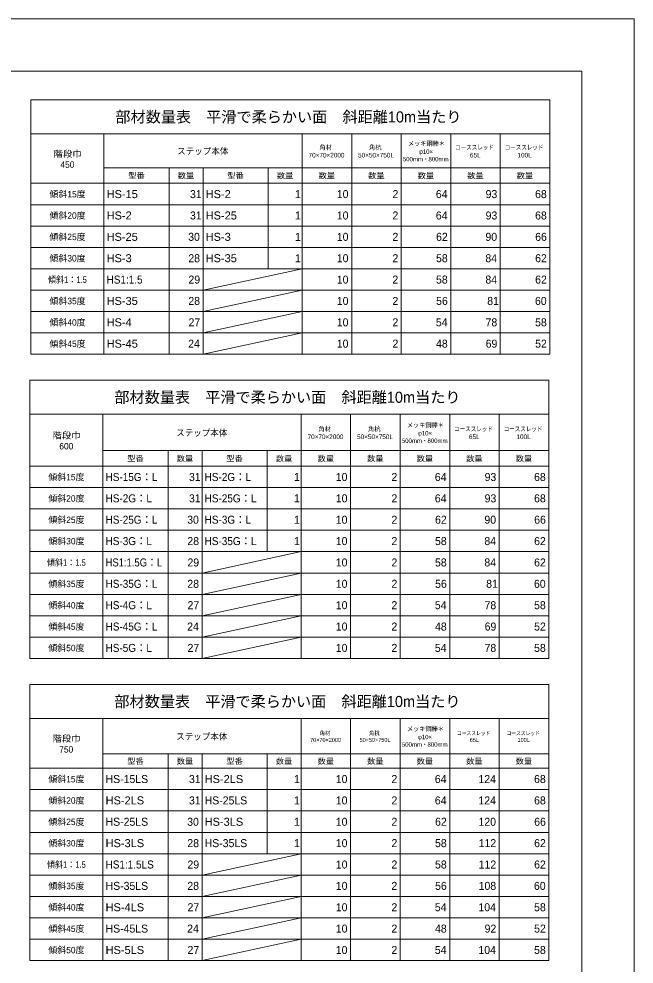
# Model space of a CAD drawing. Units: millimetres at full size, sheet at 1:20; details may follow other scales. Extents: x 0 to 8400, y 0 to 5940.
# Drawn here: x 6040 to 8400, y 2312 to 5940 of the extents above; entities that cross this region are included whole.
import ezdxf
from ezdxf.enums import TextEntityAlignment as Align

# ---------------------------------------------------------------- set-up
doc = ezdxf.new("R2010")
doc.units = ezdxf.units.MM
doc.header["$LTSCALE"] = 20
for name, color, linetype, lineweight in [('図面枠-A3', 7, 'Continuous', 20), ('図面枠-レイアウト', 7, 'Continuous', 13), ('表', 7, 'Continuous', 15)]:
    doc.layers.add(name, color=color, linetype=linetype, lineweight=lineweight)
doc.styles.add('ＭＳ Ｐゴシック', font='')
doc.styles.get('ＭＳ Ｐゴシック').set_extended_font_data('MS PGothic')

msp = doc.modelspace()

# ---------------------------------------------------------------- linework, layer by layer
at = {"layer": '図面枠-A3'}
msp.add_lwpolyline([(200, 200), (8200, 200), (8200, 5740), (200, 5740)], close=True, dxfattribs=at)
at = {"layer": '図面枠-レイアウト'}
msp.add_lwpolyline([(0, 0), (8400, 0), (8400, 5940), (0, 5940)], close=True, dxfattribs=at)
at = {"layer": '表'}
for p, q in [((6086.76, 5629.01), (8076.76, 5629.01)), ((6086.76, 5629.01), (6086.76, 5499.01)), ((8076.76, 5629.01), (8076.76, 5499.01)), ((6086.76, 5499.01), (8076.76, 5499.01)), ((6086.76, 5499.01), (6086.76, 4653.01)), ((6366.76, 5499.01), (6366.76, 5309.03)), ((7126.76, 5499.01), (7126.76, 5309.03)), ((7316.76, 5499.01), (7316.76, 5309.03)), ((7506.76, 5499.01), (7506.76, 5309.03)), ((7696.76, 5499.01), (7696.76, 5309.03)), ((7886.76, 5499.01), (7886.76, 5309.03)), ((8076.76, 5499.01), (8076.76, 4653.01)), ((6366.76, 5369.01), (8076.76, 5369.01)), ((6616.76, 5369.01), (6616.76, 5309.03)), ((6746.76, 5369.01), (6746.76, 5309.03)), ((6996.76, 5369.01), (6996.76, 5309.03)), ((6086.76, 5309.03), (8076.76, 5309.03)), ((6086.76, 5308.98), (8076.76, 5308.98)), ((6366.76, 5308.98), (6366.76, 4653.01)), ((6616.76, 5308.98), (6616.76, 4653.01)), ((6746.76, 5308.98), (6746.76, 4653.01)), ((6996.76, 5308.98), (6996.76, 4981.01)), ((7126.76, 5308.98), (7126.76, 4981.01)), ((7316.76, 5308.98), (7316.76, 4653.01)), ((7506.76, 5308.98), (7506.76, 4653.01)), ((7696.76, 5308.98), (7696.76, 4653.01)), ((7886.76, 5308.98), (7886.76, 4653.01)), ((6086.76, 5227.01), (8076.76, 5227.01)), ((6086.76, 5145.01), (8076.76, 5145.01)), ((6086.76, 5063.01), (8076.76, 5063.01)), ((6086.76, 4981.01), (8076.76, 4981.01)), ((7126.76, 4981.01), (7126.76, 4899.01)), ((6086.76, 4899.01), (6746.76, 4899.01)), ((6746.76, 4899.01), (7126.76, 4899.01)), ((7126.76, 4899.01), (8076.76, 4899.01)), ((7126.76, 4899.01), (7126.76, 4653.01)), ((6086.76, 4817.01), (8076.76, 4817.01)), ((6086.76, 4735.01), (8076.76, 4735.01)), ((6086.76, 4653.01), (8076.76, 4653.01)), ((6082.88, 4553.08), (8072.88, 4553.08)), ((6082.88, 4553.08), (6082.88, 3485.36)), ((8072.88, 4553.08), (8072.88, 4283.36)), ((6082.88, 4423.08), (6362.88, 4423.08)), ((6362.88, 4423.08), (8072.88, 4423.08)), ((6362.88, 4423.08), (6362.88, 4223.39)), ((7122.88, 4423.08), (7122.88, 4223.39)), ((7312.88, 4423.08), (7312.88, 4223.39)), ((7502.88, 4423.08), (7502.88, 4223.39)), ((7692.88, 4423.08), (7692.88, 4223.39)), ((7882.88, 4423.08), (7882.88, 4223.39)), ((6362.88, 4283.36), (8072.88, 4283.36)), ((6612.88, 4283.36), (6612.88, 4223.39)), ((6742.88, 4283.36), (6742.88, 4223.39)), ((6992.88, 4283.36), (6992.88, 4223.39)), ((8072.88, 4283.36), (8072.88, 3485.36)), ((6082.88, 4223.39), (8072.88, 4223.39)), ((6082.88, 4223.34), (8072.88, 4223.34)), ((6362.88, 4223.34), (6362.88, 3485.36)), ((6612.88, 4223.34), (6612.88, 3485.36)), ((6742.88, 4223.34), (6742.88, 3485.36)), ((6992.88, 4223.34), (6992.88, 3895.36)), ((7122.88, 4223.34), (7122.88, 3485.36)), ((7312.88, 4223.34), (7312.88, 3485.36)), ((7502.88, 4223.34), (7502.88, 3485.36)), ((7692.88, 4223.34), (7692.88, 3485.36)), ((7882.88, 4223.34), (7882.88, 3485.36)), ((6082.88, 4141.36), (8072.88, 4141.36)), ((6082.88, 4059.36), (8072.88, 4059.36)), ((6082.88, 3977.36), (8072.88, 3977.36)), ((6082.88, 3895.36), (8072.88, 3895.36)), ((6082.88, 3813.36), (8072.88, 3813.36)), ((6082.88, 3731.36), (8072.88, 3731.36)), ((6082.88, 3649.36), (8072.88, 3649.36)), ((6082.88, 3567.36), (8072.88, 3567.36)), ((6082.88, 3485.36), (8072.88, 3485.36)), ((6082.88, 3385.36), (8072.88, 3385.36)), ((6082.88, 3385.36), (6082.88, 3255.36)), ((8072.88, 3385.36), (8072.88, 3255.36)), ((6082.88, 3255.36), (8072.88, 3255.36)), ((6082.88, 3255.36), (6082.88, 2326.06)), ((6362.88, 3255.36), (6362.88, 3064.08)), ((7122.88, 3255.36), (7122.88, 3064.08)), ((7312.88, 3255.36), (7312.88, 3064.08)), ((7502.88, 3255.36), (7502.88, 3064.08)), ((7692.88, 3255.36), (7692.88, 3064.08)), ((7882.88, 3255.36), (7882.88, 3064.08)), ((8072.88, 3255.36), (8072.88, 3119.43)), ((6362.88, 3119.43), (8072.88, 3119.43)), ((6612.88, 3119.43), (6612.88, 3064.08)), ((6742.88, 3119.43), (6742.88, 3064.08)), ((6992.88, 3119.43), (6992.88, 3064.08)), ((8072.88, 3119.43), (8072.88, 2326.06)), ((6082.88, 3064.08), (8072.88, 3064.08)), ((6082.88, 3064.03), (8072.88, 3064.03)), ((6362.88, 3064.03), (6362.88, 2326.06)), ((6612.88, 3064.03), (6612.88, 2326.06)), ((6742.88, 3064.03), (6742.88, 2326.06)), ((6992.88, 3064.03), (6992.88, 2736.06)), ((7122.88, 3064.03), (7122.88, 2326.06)), ((7312.88, 3064.03), (7312.88, 2326.06)), ((7502.88, 3064.03), (7502.88, 2326.06)), ((7692.88, 3064.03), (7692.88, 2326.06)), ((7882.88, 3064.03), (7882.88, 2326.06)), ((6082.88, 2982.06), (8072.88, 2982.06)), ((6082.88, 2900.06), (8072.88, 2900.06)), ((6082.88, 2818.06), (8072.88, 2818.06)), ((6082.88, 2736.06), (8072.88, 2736.06)), ((6082.88, 2654.06), (8072.88, 2654.06)), ((6082.88, 2572.06), (8072.88, 2572.06)), ((6082.88, 2490.06), (8072.88, 2490.06)), ((6082.88, 2408.06), (8072.88, 2408.06)), ((6082.88, 2326.06), (8072.88, 2326.06))]:
    msp.add_line(p, q, dxfattribs=at)
at = {"layer": '表', "lineweight": 9}
for p, q in [((6746.76, 4899.01), (7126.76, 4981.01)), ((6746.76, 4817.01), (7126.76, 4899.01)), ((6746.76, 4735.01), (7126.76, 4817.01)), ((6746.76, 4653.01), (7126.76, 4735.01)), ((6742.88, 3813.36), (7122.88, 3895.36)), ((6742.88, 3731.36), (7122.88, 3813.36)), ((6742.88, 3649.36), (7122.88, 3731.36)), ((6742.88, 3567.36), (7122.88, 3649.36)), ((6742.88, 3485.36), (7122.88, 3567.36)), ((6742.88, 2654.06), (7122.88, 2736.06)), ((6742.88, 2572.06), (7122.88, 2654.06)), ((6742.88, 2490.06), (7122.88, 2572.06)), ((6742.88, 2408.06), (7122.88, 2490.06)), ((6742.88, 2326.06), (7122.88, 2408.06))]:
    msp.add_line(p, q, dxfattribs=at)

# ---------------------------------------------------------------- texts
at = {"layer": '表', "style": 'ＭＳ Ｐゴシック'}
for s, height, p in [('部材数量表\u3000平滑で柔らかい面\u3000斜距離10m当たり', 42.56, (7074.27, 5563.88)), ('65L', 17.82, (7790.93, 5417.05)), ('100L', 17.82, (7980.18, 5417.05)), ('450', 24.58, (6226.35, 5380.78)), ('傾斜15度', 24.58, (6226.88, 5267.22)), ('傾斜20度', 24.58, (6226.88, 5185.22)), ('傾斜25度', 24.58, (6226.88, 5103.22)), ('傾斜30度', 24.58, (6226.88, 5021.22)), ('傾斜35度', 24.58, (6226.88, 4857.22)), ('傾斜40度', 24.58, (6226.88, 4775.22)), ('傾斜45度', 24.58, (6226.88, 4693.22)), ('部材数量表\u3000平滑で柔らかい面\u3000斜距離10m当たり', 42.56, (7070.38, 4487.96)), ('65L', 17.82, (7787.04, 4336.27)), ('100L', 17.82, (7976.29, 4336.27)), ('600', 24.58, (6222.16, 4299.9)), ('傾斜15度', 24.58, (6222.54, 4181.5)), ('傾斜20度', 24.58, (6222.54, 4099.5)), ('傾斜25度', 24.58, (6222.54, 4017.5)), ('傾斜30度', 24.58, (6222.54, 3935.5)), ('傾斜35度', 24.58, (6222.54, 3771.5)), ('傾斜40度', 24.58, (6222.54, 3689.5)), ('傾斜45度', 24.58, (6222.54, 3607.5)), ('傾斜50度', 24.58, (6222.54, 3525.5)), ('部材数量表\u3000平滑で柔らかい面\u3000斜距離10m当たり', 42.56, (7070.38, 3320.24)), ('65L', 15.36, (7787.16, 3172.78)), ('100L', 15.36, (7976.51, 3172.78)), ('750', 24.58, (6221.95, 3136.39)), ('傾斜15度', 24.58, (6222.54, 3022.19)), ('傾斜20度', 24.58, (6222.54, 2940.19)), ('傾斜25度', 24.58, (6222.54, 2858.19)), ('傾斜30度', 24.58, (6222.54, 2776.19)), ('傾斜35度', 24.58, (6222.54, 2612.19)), ('傾斜40度', 24.58, (6222.54, 2530.19)), ('傾斜45度', 24.58, (6222.54, 2448.19)), ('傾斜50度', 24.58, (6222.54, 2366.19))]:
    msp.add_text(s, height=height, dxfattribs=at).set_placement(p, align=Align.MIDDLE_CENTER)
for s, height, width, p in [('ステップ本体', 24.58, 0.95, (6745.59, 5432.3)), ('角材\u3000', 17.82, 0.95, (7229.07, 5447)), ('角杭\u3000', 17.82, 0.95, (7419.07, 5447)), ('メッキ鋼棒＊', 17.82, 0.95, (7603.57, 5462)), ('コーススレッド\u3000', 17.82, 0.85, (7798.49, 5447.05)), ('コーススレッド\u3000', 17.82, 0.85, (7988.49, 5447.05)), ('階段巾', 24.58, 1.05, (6227.27, 5422.17)), ('70×70×2000', 17.82, 1.05, (7220.3, 5417)), ('50×50×750L', 17.82, 1.05, (7410.19, 5417)), ('500mm・800mm', 16.83, 0.9, (7600.79, 5401.82)), ('φ10×', 16.83, 1.05, (7601.75, 5430.49)), ('型番', 21.51, 1.05, (6491.22, 5338.5)), ('数量', 21.51, 1.05, (6681.28, 5338.31)), ('型番', 21.51, 1.05, (6871.22, 5338.5)), ('数量', 21.51, 1.05, (7061.28, 5338.31)), ('数量', 21.51, 1.05, (7221.28, 5338.31)), ('数量', 21.51, 1.05, (7411.28, 5338.31)), ('数量', 21.51, 1.05, (7601.28, 5338.31)), ('数量', 21.51, 1.05, (7791.28, 5338.31)), ('数量', 21.51, 1.05, (7981.28, 5338.31)), ('傾斜1：1.5', 24.58, 0.9, (6226.32, 4939.22)), ('メッキ鋼棒＊', 17.82, 0.95, (7599.69, 4381.22)), ('階段巾', 24.58, 1.05, (6223, 4341.29)), ('ステップ本体', 24.58, 0.95, (6741.71, 4351.51)), ('角材\u3000', 17.82, 0.95, (7225.18, 4366.22)), ('角杭\u3000', 17.82, 0.95, (7415.18, 4366.22)), ('φ10×', 16.83, 1.05, (7597.86, 4349.7)), ('コーススレッド\u3000', 17.82, 0.85, (7794.61, 4366.27)), ('コーススレッド\u3000', 17.82, 0.85, (7984.61, 4366.27)), ('70×70×2000', 17.82, 1.05, (7216.41, 4336.22)), ('50×50×750L', 17.82, 1.05, (7406.31, 4336.22)), ('500mm・800mm', 16.83, 0.9, (7596.91, 4321.04)), ('型番', 21.51, 1.05, (6487.33, 4252.86)), ('数量', 21.51, 1.05, (6677.39, 4252.67)), ('型番', 21.51, 1.05, (6867.33, 4252.86)), ('数量', 21.51, 1.05, (7057.39, 4252.67)), ('数量', 21.51, 1.05, (7217.39, 4252.67)), ('数量', 21.51, 1.05, (7407.39, 4252.67)), ('数量', 21.51, 1.05, (7597.39, 4252.67)), ('数量', 21.51, 1.05, (7787.39, 4252.67)), ('数量', 21.51, 1.05, (7977.39, 4252.67)), ('傾斜1：1.5', 24.58, 0.9, (6222.21, 3853.5)), ('階段巾', 24.58, 1.05, (6223, 3177.78)), ('ステップ本体', 24.58, 0.95, (6741.71, 3185.69)), ('角材\u3000', 15.36, 0.95, (7224.18, 3198.6)), ('角杭\u3000', 15.36, 0.95, (7414.18, 3198.6)), ('メッキ鋼棒＊', 17.82, 0.95, (7599.69, 3215.39)), ('φ10×', 16.83, 1.05, (7597.86, 3183.88)), ('コーススレッド\u3000', 15.36, 0.85, (7793.68, 3198.65)), ('コーススレッド\u3000', 15.36, 0.85, (7983.68, 3198.65)), ('70×70×2000', 15.36, 1.05, (7216.62, 3172.73)), ('50×50×750L', 15.36, 1.05, (7406.52, 3172.73)), ('500mm・800mm', 16.83, 0.9, (7596.91, 3155.21)), ('型番', 21.51, 1.05, (6487.33, 3091.24)), ('数量', 21.51, 1.05, (6677.39, 3091.05)), ('型番', 21.51, 1.05, (6867.33, 3091.24)), ('数量', 21.51, 1.05, (7057.39, 3091.05)), ('数量', 21.51, 1.05, (7217.39, 3091.05)), ('数量', 21.51, 1.05, (7407.39, 3091.05)), ('数量', 21.51, 1.05, (7597.39, 3091.05)), ('数量', 21.51, 1.05, (7787.39, 3091.05)), ('数量', 21.51, 1.05, (7977.39, 3091.05)), ('傾斜1：1.5', 24.58, 0.9, (6222.21, 2694.19))]:
    msp.add_text(s, height=height, dxfattribs=dict(at, width=width)).set_placement(p, align=Align.MIDDLE_CENTER)
for s, width, p in [('HS-15', 1.05, (6376.79, 5267.55)), ('HS-2', 1.05, (6756.79, 5267.55)), ('HS-2', 1.05, (6376.79, 5185.55)), ('HS-25', 1.05, (6756.79, 5185.55)), ('HS-25', 1.05, (6376.79, 5103.55)), ('HS-3', 1.05, (6756.79, 5103.55)), ('HS-3', 1.05, (6376.79, 5021.55)), ('HS-35', 1.05, (6756.79, 5021.55)), ('HS1:1.5', 0.95, (6376.79, 4939.55)), ('HS-35', 1.05, (6376.79, 4857.55)), ('HS-4', 1.05, (6376.79, 4775.55)), ('HS-45', 1.05, (6376.79, 4693.55)), ('HS-15G：L', 0.95, (6372.9, 4181.9)), ('HS-2G：L', 0.95, (6752.9, 4181.9)), ('HS-2G：L', 0.95, (6372.9, 4099.9)), ('HS-25G：L', 0.95, (6752.9, 4099.9)), ('HS-25G：L', 0.95, (6372.9, 4017.9)), ('HS-3G：L', 0.95, (6752.9, 4017.9)), ('HS-3G：L', 0.95, (6372.9, 3935.9)), ('HS-35G：L', 0.95, (6752.9, 3935.9)), ('HS1:1.5G：L', 0.9, (6372.9, 3853.9)), ('HS-35G：L', 0.95, (6372.9, 3771.9)), ('HS-4G：L', 0.95, (6372.9, 3689.9)), ('HS-45G：L', 0.95, (6372.9, 3607.9)), ('HS-5G：L', 0.95, (6372.9, 3525.9)), ('HS-2LS', 1.05, (6752.9, 3022.6)), ('HS-2LS', 1.05, (6372.9, 2940.6)), ('HS-3LS', 1.05, (6752.9, 2858.6)), ('HS-3LS', 1.05, (6372.9, 2776.6)), ('HS1:1.5LS', 0.95, (6372.9, 2694.6)), ('HS-4LS', 1.05, (6372.9, 2530.6)), ('HS-5LS', 1.05, (6372.9, 2366.6))]:
    msp.add_text(s, height=30.73, dxfattribs=dict(at, width=width)).set_placement(p, align=Align.MIDDLE_LEFT)
for s, p in [('31', (6741.42, 5267.55)), ('1', (7121.73, 5267.55)), ('10', (7304.54, 5267.55)), ('2', (7495.55, 5267.55)), ('64', (7684.37, 5267.55)), ('93', (7875.25, 5267.55)), ('68', (8065.07, 5267.55)), ('31', (6741.42, 5185.55)), ('1', (7121.73, 5185.55)), ('10', (7304.54, 5185.55)), ('2', (7495.55, 5185.55)), ('64', (7684.37, 5185.55)), ('93', (7875.25, 5185.55)), ('68', (8065.07, 5185.55)), ('30', (6734.54, 5103.55)), ('1', (7121.73, 5103.55)), ('10', (7304.54, 5103.55)), ('2', (7495.55, 5103.55)), ('62', (7685.25, 5103.55)), ('90', (7874.54, 5103.55)), ('66', (8065.43, 5103.55)), ('28', (6735.07, 5021.55)), ('1', (7121.73, 5021.55)), ('10', (7304.54, 5021.55)), ('2', (7495.55, 5021.55)), ('58', (7685.07, 5021.55)), ('84', (7874.37, 5021.55)), ('62', (8065.25, 5021.55)), ('29', (6735.43, 4939.55)), ('10', (7304.54, 4939.55)), ('2', (7495.55, 4939.55)), ('58', (7685.07, 4939.55)), ('84', (7874.37, 4939.55)), ('62', (8065.25, 4939.55)), ('28', (6735.07, 4857.55)), ('10', (7304.54, 4857.55)), ('2', (7495.55, 4857.55)), ('56', (7685.43, 4857.55)), ('81', (7881.42, 4857.55)), ('60', (8064.54, 4857.55)), ('27', (6735.78, 4775.55)), ('10', (7304.54, 4775.55)), ('2', (7495.55, 4775.55)), ('54', (7684.37, 4775.55)), ('78', (7875.07, 4775.55)), ('58', (8065.07, 4775.55)), ('24', (6734.37, 4693.55)), ('10', (7304.54, 4693.55)), ('2', (7495.55, 4693.55)), ('48', (7685.07, 4693.55)), ('69', (7875.43, 4693.55)), ('52', (8065.25, 4693.55)), ('31', (6737.54, 4181.9)), ('1', (7117.84, 4181.9)), ('10', (7300.66, 4181.9)), ('2', (7491.67, 4181.9)), ('64', (7680.48, 4181.9)), ('93', (7871.36, 4181.9)), ('68', (8061.19, 4181.9)), ('31', (6737.54, 4099.9)), ('1', (7117.84, 4099.9)), ('10', (7300.66, 4099.9)), ('2', (7491.67, 4099.9)), ('64', (7680.48, 4099.9)), ('93', (7871.36, 4099.9)), ('68', (8061.19, 4099.9)), ('30', (6730.66, 4017.9)), ('1', (7117.84, 4017.9)), ('10', (7300.66, 4017.9)), ('2', (7491.67, 4017.9)), ('62', (7681.36, 4017.9)), ('90', (7870.66, 4017.9)), ('66', (8061.54, 4017.9)), ('28', (6731.19, 3935.9)), ('1', (7117.84, 3935.9)), ('10', (7300.66, 3935.9)), ('2', (7491.67, 3935.9)), ('58', (7681.19, 3935.9)), ('84', (7870.48, 3935.9)), ('62', (8061.36, 3935.9)), ('29', (6731.54, 3853.9)), ('10', (7300.66, 3853.9)), ('2', (7491.67, 3853.9)), ('58', (7681.19, 3853.9)), ('84', (7870.48, 3853.9)), ('62', (8061.36, 3853.9)), ('28', (6731.19, 3771.9)), ('10', (7300.66, 3771.9)), ('2', (7491.67, 3771.9)), ('56', (7681.54, 3771.9)), ('81', (7877.54, 3771.9)), ('60', (8060.66, 3771.9)), ('27', (6731.89, 3689.9)), ('10', (7300.66, 3689.9)), ('2', (7491.67, 3689.9)), ('54', (7680.48, 3689.9)), ('78', (7871.19, 3689.9)), ('58', (8061.19, 3689.9)), ('24', (6730.48, 3607.9)), ('10', (7300.66, 3607.9)), ('2', (7491.67, 3607.9)), ('48', (7681.19, 3607.9)), ('69', (7871.54, 3607.9)), ('52', (8061.36, 3607.9)), ('27', (6731.89, 3525.9)), ('10', (7300.66, 3525.9)), ('2', (7491.67, 3525.9)), ('54', (7680.48, 3525.9)), ('78', (7871.19, 3525.9)), ('58', (8061.19, 3525.9)), ('31', (6737.54, 3022.6)), ('1', (7117.84, 3022.6)), ('10', (7300.66, 3022.6)), ('2', (7491.67, 3022.6)), ('64', (7680.48, 3022.6)), ('124', (7870.18, 3022.6)), ('68', (8061.19, 3022.6)), ('31', (6737.54, 2940.6)), ('1', (7117.84, 2940.6)), ('10', (7300.66, 2940.6)), ('2', (7491.67, 2940.6)), ('64', (7680.48, 2940.6)), ('124', (7870.18, 2940.6)), ('68', (8061.19, 2940.6)), ('30', (6730.66, 2858.6)), ('1', (7117.84, 2858.6)), ('10', (7300.66, 2858.6)), ('2', (7491.67, 2858.6)), ('62', (7681.36, 2858.6)), ('120', (7870.36, 2858.6)), ('66', (8061.54, 2858.6)), ('28', (6731.19, 2776.6)), ('1', (7117.84, 2776.6)), ('10', (7300.66, 2776.6)), ('2', (7491.67, 2776.6)), ('58', (7681.19, 2776.6)), ('112', (7871.06, 2776.6)), ('62', (8061.36, 2776.6)), ('29', (6731.54, 2694.6)), ('10', (7300.66, 2694.6)), ('2', (7491.67, 2694.6)), ('58', (7681.19, 2694.6)), ('112', (7871.06, 2694.6)), ('62', (8061.36, 2694.6)), ('28', (6731.19, 2612.6)), ('10', (7300.66, 2612.6)), ('2', (7491.67, 2612.6)), ('56', (7681.54, 2612.6)), ('108', (7870.88, 2612.6)), ('60', (8060.66, 2612.6)), ('27', (6731.89, 2530.6)), ('10', (7300.66, 2530.6)), ('2', (7491.67, 2530.6)), ('54', (7680.48, 2530.6)), ('104', (7870.18, 2530.6)), ('58', (8061.19, 2530.6)), ('24', (6730.48, 2448.6)), ('10', (7300.66, 2448.6)), ('2', (7491.67, 2448.6)), ('48', (7681.19, 2448.6)), ('92', (7871.36, 2448.6)), ('52', (8061.36, 2448.6)), ('27', (6731.89, 2366.6)), ('10', (7300.66, 2366.6)), ('2', (7491.67, 2366.6)), ('54', (7680.48, 2366.6)), ('104', (7870.18, 2366.6)), ('58', (8061.19, 2366.6))]:
    msp.add_text(s, height=30.73, dxfattribs=at).set_placement(p, align=Align.MIDDLE_RIGHT)
for s, p in [('HS-15LS', (6372.9, 3022.6)), ('HS-25LS', (6752.9, 2940.6)), ('HS-25LS', (6372.9, 2858.6)), ('HS-35LS', (6752.9, 2776.6)), ('HS-35LS', (6372.9, 2612.6)), ('HS-45LS', (6372.9, 2448.6))]:
    msp.add_text(s, height=30.73, dxfattribs=at).set_placement(p, align=Align.MIDDLE_LEFT)

doc.saveas('drawing.dxf')
